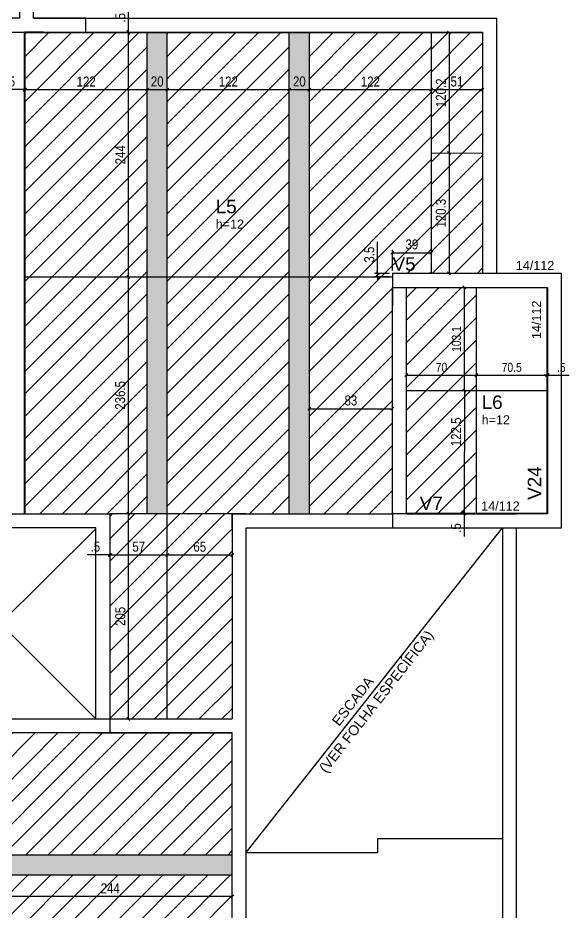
# Model space of a CAD drawing. Header units: millimetres. Extents: x 2513 to 6805, y 428 to 3176.
# Drawn here: x 4574 to 5125, y 1701 to 2594 of the extents above; entities that cross this region are included whole.
import ezdxf

# ---------------------------------------------------------------- set-up
doc = ezdxf.new("R2010")
doc.units = ezdxf.units.MM
for name, color, linetype in [('10', 252, 'Continuous'), ('9', 8, 'Continuous'), ('COTA', 241, 'Continuous'), ('ES-VIGA', 3, 'Continuous'), ('L-D', 2, 'Continuous'), ('L-N', 4, 'Continuous'), ('Painéis', 200, 'Continuous'), ('VIG-D', 2, 'Continuous'), ('VIG-N', 4, 'Continuous')]:
    doc.layers.add(name, color=color, linetype=linetype)
doc.layers.add('Hachura', color=251, linetype='Continuous', lineweight=9)
doc.layers.add('REAPROVEITAMENTO', color=251, linetype='Continuous', lineweight=9)
doc.styles.add('COTA TECNICA', font='techl___.ttf', dxfattribs={"height": 10})
doc.styles.add('COTA TECNICA-50', font='techl___.ttf', dxfattribs={"height": 9})
doc.styles.add('TQS_ARIAL', font='arial.ttf')
doc.dimstyles.new('COTA PAINEL-50', dxfattribs={"dimtxt": 9, "dimasz": 3, "dimexe": 3, "dimexo": 3, "dimgap": 3, "dimtad": 1, "dimdec": 1, "dimzin": 12, "dimdsep": 46, "dimtxsty": 'COTA TECNICA-50', "dimblk1": 'OBLIQUE', "dimblk2": 'OBLIQUE', "dimsah": 1, "dimcen": 0.9, "dimclrd": 4, "dimclre": 4, "dimclrt": 240, "dimadec": 1, "dimazin": 3, "dimtfac": 1, "dimtdec": 1, "dimtmove": 0, "dimatfit": 3, "dimfxl": 1, "dimtolj": 1, "dimtzin": 12, "dimarcsym": 0})
doc.dimstyles.new('PAINEL', dxfattribs={"dimtxt": 10, "dimasz": 3, "dimexe": 3, "dimexo": 3, "dimgap": 3, "dimtad": 1, "dimdec": 1, "dimzin": 12, "dimdsep": 46, "dimtxsty": 'COTA TECNICA', "dimblk1": 'OBLIQUE', "dimblk2": 'OBLIQUE', "dimsah": 1, "dimcen": 0.9, "dimclrd": 4, "dimclre": 4, "dimclrt": 240, "dimadec": 1, "dimazin": 3, "dimtfac": 1, "dimtdec": 1, "dimtmove": 0, "dimatfit": 3, "dimfxl": 1, "dimtolj": 1, "dimtzin": 12, "dimarcsym": 0})

# ---------------------------------------------------------------- blocks, each defined once
blk = doc.blocks.new('_Oblique')
at = {"color": 0, "linetype": 'ByBlock', "lineweight": -2}
blk.add_line((-0.5, -0.5), (0.5, 0.5), dxfattribs=at)
blk = doc.blocks.new('*D105')
at = {"layer": 'COTA', "color": 4, "lineweight": -2, "transparency": 16777216}
blk.add_line((4962.51, 2237.09), (5032.52, 2237.09), dxfattribs=at)
at = {"layer": 'Defpoints', "color": 0, "transparency": 16777216}
for p in [(4962.51, 2237.09), (5032.52, 2237.09), (5032.52, 2237.09)]:
    blk.add_point(p, dxfattribs=at)
at = {"layer": 'COTA', "color": 4, "lineweight": -2, "transparency": 16777216, "xscale": 3, "yscale": 3, "zscale": 3, "rotation": 180}
blk.add_blockref('_Oblique', (4962.51, 2237.09), dxfattribs=at)
at = {"layer": 'COTA', "color": 4, "lineweight": -2, "transparency": 16777216, "xscale": 3, "yscale": 3, "zscale": 3}
blk.add_blockref('_Oblique', (5032.52, 2237.09), dxfattribs=at)
at = {"layer": 'COTA', "color": 240, "transparency": 16777216, "insert": (4997.51, 2244.68), "char_height": 9, "attachment_point": 5, "style": 'COTA TECNICA-50'}
blk.add_mtext('\\A1;70', dxfattribs=at)
blk = doc.blocks.new('*D175')
at = {"layer": 'COTA', "color": 4, "lineweight": -2, "transparency": 16777216}
for p, q in [((5032.52, 2237.09), (5103, 2237.09)), ((5103, 2230.09), (5103, 2240.09))]:
    blk.add_line(p, q, dxfattribs=at)
at = {"layer": 'Defpoints', "color": 0, "transparency": 16777216}
for p in [(5032.52, 2237.09), (5103, 2237.09), (5103, 2227.09)]:
    blk.add_point(p, dxfattribs=at)
at = {"layer": 'COTA', "color": 4, "lineweight": -2, "transparency": 16777216, "xscale": 3, "yscale": 3, "zscale": 3, "rotation": 180}
blk.add_blockref('_Oblique', (5032.52, 2237.09), dxfattribs=at)
at = {"layer": 'COTA', "color": 4, "lineweight": -2, "transparency": 16777216, "xscale": 3, "yscale": 3, "zscale": 3}
blk.add_blockref('_Oblique', (5103, 2237.09), dxfattribs=at)
at = {"layer": 'COTA', "color": 240, "transparency": 16777216, "insert": (5067.76, 2244.69), "char_height": 9, "attachment_point": 5, "style": 'COTA TECNICA-50'}
blk.add_mtext('\\A1;70.5', dxfattribs=at)
blk = doc.blocks.new('*D106')
at = {"layer": 'COTA', "color": 4, "lineweight": -2, "transparency": 16777216}
for p, q in [((5103, 2237.09), (5100, 2237.09)), ((5103, 2237.09), (5103.5, 2237.09)), ((5103.5, 2237.09), (5125.1, 2237.09))]:
    blk.add_line(p, q, dxfattribs=at)
at = {"layer": 'Defpoints', "color": 0, "transparency": 16777216}
for p in [(5103, 2237.09), (5103.5, 2237.09), (5103.5, 2237.09)]:
    blk.add_point(p, dxfattribs=at)
at = {"layer": 'COTA', "color": 4, "lineweight": -2, "transparency": 16777216, "xscale": 3, "yscale": 3, "zscale": 3}
blk.add_blockref('_Oblique', (5103, 2237.09), dxfattribs=at)
at = {"layer": 'COTA', "color": 4, "lineweight": -2, "transparency": 16777216, "xscale": 3, "yscale": 3, "zscale": 3, "rotation": 180}
blk.add_blockref('_Oblique', (5103.5, 2237.09), dxfattribs=at)
at = {"layer": 'COTA', "color": 240, "transparency": 16777216, "insert": (5117.3, 2244.69), "char_height": 9, "attachment_point": 5, "style": 'COTA TECNICA-50'}
blk.add_mtext('\\A1;.5', dxfattribs=at)
blk = doc.blocks.new('*D107')
at = {"layer": 'COTA', "color": 4, "lineweight": -2, "transparency": 16777216}
blk.add_line((5020.22, 2324.56), (5020.22, 2221.51), dxfattribs=at)
at = {"layer": 'Defpoints', "color": 0, "transparency": 16777216}
for p in [(5020.22, 2324.56), (5020.22, 2221.51), (5020.22, 2221.51)]:
    blk.add_point(p, dxfattribs=at)
at = {"layer": 'COTA', "color": 4, "lineweight": -2, "transparency": 16777216, "xscale": 3, "yscale": 3, "zscale": 3}
for p, rotation in [((5020.22, 2324.56), 90), ((5020.22, 2221.51), 270)]:
    blk.add_blockref('_Oblique', p, dxfattribs=dict(at, rotation=rotation))
at = {"layer": 'COTA', "color": 240, "transparency": 16777216, "insert": (5012.52, 2273.04), "char_height": 9, "attachment_point": 5, "rotation": 90, "style": 'COTA TECNICA-50'}
blk.add_mtext('\\A1;103.1', dxfattribs=at)
blk = doc.blocks.new('*D179')
at = {"layer": 'COTA', "color": 4, "lineweight": -2, "transparency": 16777216}
blk.add_line((5020.42, 2221.51), (5020.22, 2099.06), dxfattribs=at)
at = {"layer": 'Defpoints', "color": 0, "transparency": 16777216}
for p in [(5020.42, 2221.51), (5020.22, 2099.06), (5020.22, 2099.06)]:
    blk.add_point(p, dxfattribs=at)
at = {"layer": 'COTA', "color": 4, "lineweight": -2, "transparency": 16777216, "xscale": 3, "yscale": 3, "zscale": 3}
for p, rotation in [((5020.42, 2221.51), 89.90396616235213), ((5020.22, 2099.06), 269.9039661623522)]:
    blk.add_blockref('_Oblique', p, dxfattribs=dict(at, rotation=rotation))
at = {"layer": 'COTA', "color": 240, "transparency": 16777216, "insert": (5012.24, 2180.33), "char_height": 10, "attachment_point": 5, "rotation": 89.90397, "style": 'COTA TECNICA'}
blk.add_mtext('\\A1;122.5', dxfattribs=at)
blk = doc.blocks.new('*D50')
at = {"layer": 'COTA', "color": 4, "lineweight": -2, "transparency": 16777216}
for p, q in [((5020.22, 2099.06), (5020.22, 2102.06)), ((5020.22, 2099.06), (5020.22, 2098.56)), ((5020.22, 2098.56), (5020.22, 2075.9))]:
    blk.add_line(p, q, dxfattribs=at)
at = {"layer": 'Defpoints', "color": 0, "transparency": 16777216}
for p in [(5020.22, 2099.06), (5020.22, 2098.56), (5020.22, 2098.56)]:
    blk.add_point(p, dxfattribs=at)
at = {"layer": 'COTA', "color": 4, "lineweight": -2, "transparency": 16777216, "xscale": 3, "yscale": 3, "zscale": 3}
for p, rotation in [((5020.22, 2099.06), 270), ((5020.22, 2098.56), 90)]:
    blk.add_blockref('_Oblique', p, dxfattribs=dict(at, rotation=rotation))
at = {"layer": 'COTA', "color": 240, "transparency": 16777216, "insert": (5012.11, 2084.23), "char_height": 10, "attachment_point": 5, "rotation": 90, "style": 'COTA TECNICA'}
blk.add_mtext('\\A1;.5', dxfattribs=at)
blk = doc.blocks.new('*D152')
at = {"layer": 'COTA', "color": 4, "lineweight": -2, "transparency": 16777216}
for p, q in [((4581, 2522.14), (4558.35, 2522.14)), ((4581.5, 2522.14), (4581, 2522.14)), ((4581.5, 2522.14), (4584.5, 2522.14))]:
    blk.add_line(p, q, dxfattribs=at)
at = {"layer": 'Defpoints', "color": 0, "transparency": 16777216}
for p in [(4581, 2522.14), (4581, 2522.14), (4581.5, 2522.14)]:
    blk.add_point(p, dxfattribs=at)
at = {"layer": 'COTA', "color": 4, "lineweight": -2, "transparency": 16777216, "xscale": 3, "yscale": 3, "zscale": 3}
blk.add_blockref('_Oblique', (4581, 2522.14), dxfattribs=at)
at = {"layer": 'COTA', "color": 4, "lineweight": -2, "transparency": 16777216, "xscale": 3, "yscale": 3, "zscale": 3, "rotation": 180}
blk.add_blockref('_Oblique', (4581.5, 2522.14), dxfattribs=at)
at = {"layer": 'COTA', "color": 240, "transparency": 16777216, "insert": (4566.68, 2530.25), "char_height": 10, "attachment_point": 5, "style": 'COTA TECNICA'}
blk.add_mtext('\\A1;.5', dxfattribs=at)
blk = doc.blocks.new('*D153')
at = {"layer": 'COTA', "color": 4, "lineweight": -2, "transparency": 16777216}
blk.add_line((4581.5, 2522.14), (4703.5, 2522.14), dxfattribs=at)
at = {"layer": 'Defpoints', "color": 0, "transparency": 16777216}
for p in [(4581.5, 2522.14), (4703.5, 2522.14), (4703.5, 2522.14)]:
    blk.add_point(p, dxfattribs=at)
at = {"layer": 'COTA', "color": 4, "lineweight": -2, "transparency": 16777216, "xscale": 3, "yscale": 3, "zscale": 3, "rotation": 180}
blk.add_blockref('_Oblique', (4581.5, 2522.14), dxfattribs=at)
at = {"layer": 'COTA', "color": 4, "lineweight": -2, "transparency": 16777216, "xscale": 3, "yscale": 3, "zscale": 3}
blk.add_blockref('_Oblique', (4703.5, 2522.14), dxfattribs=at)
at = {"layer": 'COTA', "color": 240, "transparency": 16777216, "insert": (4642.5, 2530.2), "char_height": 10, "attachment_point": 5, "style": 'COTA TECNICA'}
blk.add_mtext('\\A1;122', dxfattribs=at)
blk = doc.blocks.new('*D154')
at = {"layer": 'COTA', "color": 4, "lineweight": -2, "transparency": 16777216}
blk.add_line((4703.5, 2522.14), (4723.5, 2522.14), dxfattribs=at)
at = {"layer": 'Defpoints', "color": 0, "transparency": 16777216}
for p in [(4703.5, 2522.14), (4723.5, 2522.14), (4723.5, 2522.14)]:
    blk.add_point(p, dxfattribs=at)
at = {"layer": 'COTA', "color": 4, "lineweight": -2, "transparency": 16777216, "xscale": 3, "yscale": 3, "zscale": 3, "rotation": 180}
blk.add_blockref('_Oblique', (4703.5, 2522.14), dxfattribs=at)
at = {"layer": 'COTA', "color": 4, "lineweight": -2, "transparency": 16777216, "xscale": 3, "yscale": 3, "zscale": 3}
blk.add_blockref('_Oblique', (4723.5, 2522.14), dxfattribs=at)
at = {"layer": 'COTA', "color": 240, "transparency": 16777216, "insert": (4713.5, 2530.24), "char_height": 10, "attachment_point": 5, "style": 'COTA TECNICA'}
blk.add_mtext('\\A1;20', dxfattribs=at)
blk = doc.blocks.new('*D155')
at = {"layer": 'COTA', "color": 4, "lineweight": -2, "transparency": 16777216}
blk.add_line((4723.5, 2522.14), (4845.5, 2522.14), dxfattribs=at)
at = {"layer": 'Defpoints', "color": 0, "transparency": 16777216}
for p in [(4723.5, 2522.14), (4845.5, 2522.14), (4845.5, 2522.14)]:
    blk.add_point(p, dxfattribs=at)
at = {"layer": 'COTA', "color": 4, "lineweight": -2, "transparency": 16777216, "xscale": 3, "yscale": 3, "zscale": 3, "rotation": 180}
blk.add_blockref('_Oblique', (4723.5, 2522.14), dxfattribs=at)
at = {"layer": 'COTA', "color": 4, "lineweight": -2, "transparency": 16777216, "xscale": 3, "yscale": 3, "zscale": 3}
blk.add_blockref('_Oblique', (4845.5, 2522.14), dxfattribs=at)
at = {"layer": 'COTA', "color": 240, "transparency": 16777216, "insert": (4784.5, 2530.2), "char_height": 10, "attachment_point": 5, "style": 'COTA TECNICA'}
blk.add_mtext('\\A1;122', dxfattribs=at)
blk = doc.blocks.new('*D156')
at = {"layer": 'COTA', "color": 4, "lineweight": -2, "transparency": 16777216}
blk.add_line((4845.5, 2522.14), (4865.5, 2522.14), dxfattribs=at)
at = {"layer": 'Defpoints', "color": 0, "transparency": 16777216}
for p in [(4845.5, 2522.14), (4865.5, 2522.14), (4865.5, 2522.14)]:
    blk.add_point(p, dxfattribs=at)
at = {"layer": 'COTA', "color": 4, "lineweight": -2, "transparency": 16777216, "xscale": 3, "yscale": 3, "zscale": 3, "rotation": 180}
blk.add_blockref('_Oblique', (4845.5, 2522.14), dxfattribs=at)
at = {"layer": 'COTA', "color": 4, "lineweight": -2, "transparency": 16777216, "xscale": 3, "yscale": 3, "zscale": 3}
blk.add_blockref('_Oblique', (4865.5, 2522.14), dxfattribs=at)
at = {"layer": 'COTA', "color": 240, "transparency": 16777216, "insert": (4855.5, 2530.24), "char_height": 10, "attachment_point": 5, "style": 'COTA TECNICA'}
blk.add_mtext('\\A1;20', dxfattribs=at)
blk = doc.blocks.new('*D157')
at = {"layer": 'COTA', "color": 4, "lineweight": -2, "transparency": 16777216}
blk.add_line((4865.5, 2522.14), (4987.5, 2522.14), dxfattribs=at)
at = {"layer": 'Defpoints', "color": 0, "transparency": 16777216}
for p in [(4865.5, 2522.14), (4987.5, 2522.14), (4987.5, 2522.14)]:
    blk.add_point(p, dxfattribs=at)
at = {"layer": 'COTA', "color": 4, "lineweight": -2, "transparency": 16777216, "xscale": 3, "yscale": 3, "zscale": 3, "rotation": 180}
blk.add_blockref('_Oblique', (4865.5, 2522.14), dxfattribs=at)
at = {"layer": 'COTA', "color": 4, "lineweight": -2, "transparency": 16777216, "xscale": 3, "yscale": 3, "zscale": 3}
blk.add_blockref('_Oblique', (4987.5, 2522.14), dxfattribs=at)
at = {"layer": 'COTA', "color": 240, "transparency": 16777216, "insert": (4926.5, 2530.2), "char_height": 10, "attachment_point": 5, "style": 'COTA TECNICA'}
blk.add_mtext('\\A1;122', dxfattribs=at)
blk = doc.blocks.new('*D158')
at = {"layer": 'COTA', "color": 4, "lineweight": -2, "transparency": 16777216}
blk.add_line((4987.5, 2522.14), (5038.5, 2522.14), dxfattribs=at)
at = {"layer": 'Defpoints', "color": 0, "transparency": 16777216}
for p in [(4987.5, 2522.14), (5038.5, 2522.14), (5038.5, 2522.14)]:
    blk.add_point(p, dxfattribs=at)
at = {"layer": 'COTA', "color": 4, "lineweight": -2, "transparency": 16777216, "xscale": 3, "yscale": 3, "zscale": 3, "rotation": 180}
blk.add_blockref('_Oblique', (4987.5, 2522.14), dxfattribs=at)
at = {"layer": 'COTA', "color": 4, "lineweight": -2, "transparency": 16777216, "xscale": 3, "yscale": 3, "zscale": 3}
blk.add_blockref('_Oblique', (5038.5, 2522.14), dxfattribs=at)
at = {"layer": 'COTA', "color": 240, "transparency": 16777216, "insert": (5013, 2530.25), "char_height": 10, "attachment_point": 5, "style": 'COTA TECNICA'}
blk.add_mtext('\\A1;51', dxfattribs=at)
blk = doc.blocks.new('*D123')
at = {"layer": 'COTA', "color": 4, "lineweight": -2, "transparency": 16777216}
blk.add_line((4865.5, 2203.43), (4948.51, 2203.43), dxfattribs=at)
at = {"layer": 'Defpoints', "color": 0, "transparency": 16777216}
for p in [(4865.5, 2203.43), (4948.51, 2203.43), (4948.51, 2203.43)]:
    blk.add_point(p, dxfattribs=at)
at = {"layer": 'COTA', "color": 4, "lineweight": -2, "transparency": 16777216, "xscale": 3, "yscale": 3, "zscale": 3, "rotation": 180}
blk.add_blockref('_Oblique', (4865.5, 2203.43), dxfattribs=at)
at = {"layer": 'COTA', "color": 4, "lineweight": -2, "transparency": 16777216, "xscale": 3, "yscale": 3, "zscale": 3}
blk.add_blockref('_Oblique', (4948.51, 2203.43), dxfattribs=at)
at = {"layer": 'COTA', "color": 240, "transparency": 16777216, "insert": (4907.01, 2211.68), "char_height": 10, "attachment_point": 5, "style": 'COTA TECNICA'}
blk.add_mtext('\\A1;83', dxfattribs=at)
blk = doc.blocks.new('*D4')
at = {"layer": 'COTA', "color": 4, "lineweight": -2, "transparency": 16777216}
blk.add_line((4684.7, 1893.56), (4684.7, 2098.56), dxfattribs=at)
at = {"layer": 'Defpoints', "color": 0, "transparency": 16777216}
for p in [(4684.7, 2098.56), (4684.7, 2098.56), (4684.7, 1893.56)]:
    blk.add_point(p, dxfattribs=at)
at = {"layer": 'COTA', "color": 4, "lineweight": -2, "transparency": 16777216, "xscale": 3, "yscale": 3, "zscale": 3}
for p, rotation in [((4684.7, 2098.56), 90), ((4684.7, 1893.56), 270)]:
    blk.add_blockref('_Oblique', p, dxfattribs=dict(at, rotation=rotation))
at = {"layer": 'COTA', "color": 240, "transparency": 16777216, "insert": (4676.59, 1996.06), "char_height": 10, "attachment_point": 5, "rotation": 90, "style": 'COTA TECNICA'}
blk.add_mtext('\\A1;205', dxfattribs=at)
blk = doc.blocks.new('*D5')
at = {"layer": 'COTA', "color": 4, "lineweight": -2, "transparency": 16777216}
blk.add_line((4684.7, 2098.56), (4684.7, 2335.06), dxfattribs=at)
at = {"layer": 'Defpoints', "color": 0, "transparency": 16777216}
for p in [(4684.7, 2335.06), (4684.7, 2335.06), (4684.7, 2098.56)]:
    blk.add_point(p, dxfattribs=at)
at = {"layer": 'COTA', "color": 4, "lineweight": -2, "transparency": 16777216, "xscale": 3, "yscale": 3, "zscale": 3}
for p, rotation in [((4684.7, 2335.06), 90), ((4684.7, 2098.56), 270)]:
    blk.add_blockref('_Oblique', p, dxfattribs=dict(at, rotation=rotation))
at = {"layer": 'COTA', "color": 240, "transparency": 16777216, "insert": (4676.48, 2216.81), "char_height": 10, "attachment_point": 5, "rotation": 90, "style": 'COTA TECNICA'}
blk.add_mtext('\\A1;236.5', dxfattribs=at)
blk = doc.blocks.new('*D6')
at = {"layer": 'COTA', "color": 4, "lineweight": -2, "transparency": 16777216}
blk.add_line((4684.7, 2335.06), (4684.7, 2579.06), dxfattribs=at)
at = {"layer": 'Defpoints', "color": 0, "transparency": 16777216}
for p in [(4684.7, 2579.06), (4684.7, 2579.06), (4684.7, 2335.06)]:
    blk.add_point(p, dxfattribs=at)
at = {"layer": 'COTA', "color": 4, "lineweight": -2, "transparency": 16777216, "xscale": 3, "yscale": 3, "zscale": 3}
for p, rotation in [((4684.7, 2579.06), 90), ((4684.7, 2335.06), 270)]:
    blk.add_blockref('_Oblique', p, dxfattribs=dict(at, rotation=rotation))
at = {"layer": 'COTA', "color": 240, "transparency": 16777216, "insert": (4676.62, 2457.06), "char_height": 10, "attachment_point": 5, "rotation": 90, "style": 'COTA TECNICA'}
blk.add_mtext('\\A1;244', dxfattribs=at)
blk = doc.blocks.new('*D7')
at = {"layer": 'COTA', "color": 4, "lineweight": -2, "transparency": 16777216}
for p, q in [((4684.7, 2579.56), (4684.7, 2602.22)), ((4684.7, 2579.06), (4684.7, 2579.56)), ((4684.7, 2579.06), (4684.7, 2576.06))]:
    blk.add_line(p, q, dxfattribs=at)
at = {"layer": 'Defpoints', "color": 0, "transparency": 16777216}
for p in [(4684.7, 2579.56), (4684.7, 2579.56), (4684.7, 2579.06)]:
    blk.add_point(p, dxfattribs=at)
at = {"layer": 'COTA', "color": 4, "lineweight": -2, "transparency": 16777216, "xscale": 3, "yscale": 3, "zscale": 3}
for p, rotation in [((4684.7, 2579.56), 270), ((4684.7, 2579.06), 90)]:
    blk.add_blockref('_Oblique', p, dxfattribs=dict(at, rotation=rotation))
at = {"layer": 'COTA', "color": 240, "transparency": 16777216, "insert": (4676.59, 2593.89), "char_height": 10, "attachment_point": 5, "rotation": 90, "style": 'COTA TECNICA'}
blk.add_mtext('\\A1;.5', dxfattribs=at)
blk = doc.blocks.new('*D124')
at = {"layer": 'COTA', "color": 4, "lineweight": -2, "transparency": 16777216}
for p, q in [((4933.63, 2338.56), (4933.63, 2370.17)), ((4945.51, 2338.56), (4930.63, 2338.56)), ((4945.51, 2335.06), (4930.63, 2335.06)), ((4933.63, 2335.06), (4933.63, 2338.56)), ((4933.63, 2335.06), (4933.63, 2332.06))]:
    blk.add_line(p, q, dxfattribs=at)
at = {"layer": 'Defpoints', "color": 0, "transparency": 16777216}
for p in [(4933.63, 2338.56), (4948.51, 2338.56), (4948.51, 2335.06)]:
    blk.add_point(p, dxfattribs=at)
at = {"layer": 'COTA', "color": 4, "lineweight": -2, "transparency": 16777216, "xscale": 3, "yscale": 3, "zscale": 3}
for p, rotation in [((4933.63, 2338.56), 270), ((4933.63, 2335.06), 90)]:
    blk.add_blockref('_Oblique', p, dxfattribs=dict(at, rotation=rotation))
at = {"layer": 'COTA', "color": 240, "transparency": 16777216, "insert": (4925.41, 2357.36), "char_height": 10, "attachment_point": 5, "rotation": 90, "style": 'COTA TECNICA'}
blk.add_mtext('\\A1;3.5', dxfattribs=at)
blk = doc.blocks.new('*D125')
at = {"layer": 'COTA', "color": 4, "lineweight": -2, "transparency": 16777216}
for p, q in [((4948.51, 2341.56), (4948.51, 2362.26)), ((4948.51, 2359.26), (4987.5, 2359.26)), ((4987.5, 2341.56), (4987.5, 2362.26))]:
    blk.add_line(p, q, dxfattribs=at)
at = {"layer": 'Defpoints', "color": 0, "transparency": 16777216}
for p in [(4987.5, 2359.26), (4948.51, 2338.56), (4987.5, 2338.56)]:
    blk.add_point(p, dxfattribs=at)
at = {"layer": 'COTA', "color": 4, "lineweight": -2, "transparency": 16777216, "xscale": 3, "yscale": 3, "zscale": 3, "rotation": 180}
blk.add_blockref('_Oblique', (4948.51, 2359.26), dxfattribs=at)
at = {"layer": 'COTA', "color": 4, "lineweight": -2, "transparency": 16777216, "xscale": 3, "yscale": 3, "zscale": 3}
blk.add_blockref('_Oblique', (4987.5, 2359.26), dxfattribs=at)
at = {"layer": 'COTA', "color": 240, "transparency": 16777216, "insert": (4968.01, 2367.51), "char_height": 10, "attachment_point": 5, "style": 'COTA TECNICA'}
blk.add_mtext('\\A1;39', dxfattribs=at)
blk = doc.blocks.new('*D24')
at = {"layer": 'COTA', "color": 4, "lineweight": -2, "transparency": 16777216}
blk.add_line((4788.51, 1716.36), (4544.51, 1716.36), dxfattribs=at)
at = {"layer": 'Defpoints', "color": 0, "transparency": 16777216}
for p in [(4544.51, 1716.36), (4544.51, 1716.36), (4788.51, 1716.36)]:
    blk.add_point(p, dxfattribs=at)
at = {"layer": 'COTA', "color": 4, "lineweight": -2, "transparency": 16777216, "xscale": 3, "yscale": 3, "zscale": 3, "rotation": 180}
blk.add_blockref('_Oblique', (4544.51, 1716.36), dxfattribs=at)
at = {"layer": 'COTA', "color": 4, "lineweight": -2, "transparency": 16777216, "xscale": 3, "yscale": 3, "zscale": 3}
blk.add_blockref('_Oblique', (4788.51, 1716.36), dxfattribs=at)
at = {"layer": 'COTA', "color": 240, "transparency": 16777216, "insert": (4666.51, 1724.43), "char_height": 10, "attachment_point": 5, "style": 'COTA TECNICA'}
blk.add_mtext('\\A1;244', dxfattribs=at)
blk = doc.blocks.new('*D130')
at = {"layer": 'COTA', "color": 4, "lineweight": -2, "transparency": 16777216}
blk.add_line((4666.5, 2057.48), (4723.5, 2057.48), dxfattribs=at)
at = {"layer": 'Defpoints', "color": 0, "transparency": 16777216}
for p in [(4666.5, 2057.48), (4723.5, 2057.48), (4723.5, 2057.48)]:
    blk.add_point(p, dxfattribs=at)
at = {"layer": 'COTA', "color": 4, "lineweight": -2, "transparency": 16777216, "xscale": 3, "yscale": 3, "zscale": 3, "rotation": 180}
blk.add_blockref('_Oblique', (4666.5, 2057.48), dxfattribs=at)
at = {"layer": 'COTA', "color": 4, "lineweight": -2, "transparency": 16777216, "xscale": 3, "yscale": 3, "zscale": 3}
blk.add_blockref('_Oblique', (4723.5, 2057.48), dxfattribs=at)
at = {"layer": 'COTA', "color": 240, "transparency": 16777216, "insert": (4695, 2065.59), "char_height": 10, "attachment_point": 5, "style": 'COTA TECNICA'}
blk.add_mtext('\\A1;57', dxfattribs=at)
blk = doc.blocks.new('*D28')
at = {"layer": 'COTA', "color": 4, "lineweight": -2, "transparency": 16777216}
blk.add_line((4723.5, 2057.48), (4788.51, 2057.48), dxfattribs=at)
at = {"layer": 'Defpoints', "color": 0, "transparency": 16777216}
for p in [(4723.5, 2057.48), (4788.51, 2057.48), (4788.51, 2057.48)]:
    blk.add_point(p, dxfattribs=at)
at = {"layer": 'COTA', "color": 4, "lineweight": -2, "transparency": 16777216, "xscale": 3, "yscale": 3, "zscale": 3, "rotation": 180}
blk.add_blockref('_Oblique', (4723.5, 2057.48), dxfattribs=at)
at = {"layer": 'COTA', "color": 4, "lineweight": -2, "transparency": 16777216, "xscale": 3, "yscale": 3, "zscale": 3}
blk.add_blockref('_Oblique', (4788.51, 2057.48), dxfattribs=at)
at = {"layer": 'COTA', "color": 240, "transparency": 16777216, "insert": (4756.01, 2065.59), "char_height": 10, "attachment_point": 5, "style": 'COTA TECNICA'}
blk.add_mtext('\\A1;65', dxfattribs=at)
blk = doc.blocks.new('*D132')
at = {"layer": 'COTA', "color": 4, "lineweight": -2, "transparency": 16777216}
for p, q in [((4666, 2057.48), (4643.35, 2057.48)), ((4666.5, 2057.48), (4666, 2057.48)), ((4666.5, 2057.48), (4669.5, 2057.48))]:
    blk.add_line(p, q, dxfattribs=at)
at = {"layer": 'Defpoints', "color": 0, "transparency": 16777216}
for p in [(4666, 2057.48), (4666, 2057.48), (4666.5, 2057.48)]:
    blk.add_point(p, dxfattribs=at)
at = {"layer": 'COTA', "color": 4, "lineweight": -2, "transparency": 16777216, "xscale": 3, "yscale": 3, "zscale": 3}
blk.add_blockref('_Oblique', (4666, 2057.48), dxfattribs=at)
at = {"layer": 'COTA', "color": 4, "lineweight": -2, "transparency": 16777216, "xscale": 3, "yscale": 3, "zscale": 3, "rotation": 180}
blk.add_blockref('_Oblique', (4666.5, 2057.48), dxfattribs=at)
at = {"layer": 'COTA', "color": 240, "transparency": 16777216, "insert": (4651.68, 2065.59), "char_height": 10, "attachment_point": 5, "style": 'COTA TECNICA'}
blk.add_mtext('\\A1;.5', dxfattribs=at)
blk = doc.blocks.new('*D195')
at = {"layer": 'COTA', "color": 4, "lineweight": -2, "transparency": 16777216}
for p, q in [((5005.14, 2458.9), (5005.14, 2338.56)), ((5008.14, 2338.56), (5008.14, 2338.56))]:
    blk.add_line(p, q, dxfattribs=at)
at = {"layer": 'Defpoints', "color": 0, "transparency": 16777216}
for p in [(5005.14, 2458.9), (5005.14, 2338.56), (5005.14, 2338.56)]:
    blk.add_point(p, dxfattribs=at)
at = {"layer": 'COTA', "color": 4, "lineweight": -2, "transparency": 16777216, "xscale": 3, "yscale": 3, "zscale": 3}
for p, rotation in [((5005.14, 2458.9), 90), ((5005.14, 2338.56), 270)]:
    blk.add_blockref('_Oblique', p, dxfattribs=dict(at, rotation=rotation))
at = {"layer": 'COTA', "color": 240, "transparency": 16777216, "insert": (4996.92, 2398.73), "char_height": 10, "attachment_point": 5, "rotation": 90, "style": 'COTA TECNICA'}
blk.add_mtext('\\A1;120.3', dxfattribs=at)
blk = doc.blocks.new('*D196')
at = {"layer": 'COTA', "color": 4, "lineweight": -2, "transparency": 16777216}
blk.add_line((5005.14, 2579.06), (5005.14, 2458.9), dxfattribs=at)
at = {"layer": 'Defpoints', "color": 0, "transparency": 16777216}
for p in [(5005.14, 2579.06), (5005.14, 2458.9), (5005.14, 2458.9)]:
    blk.add_point(p, dxfattribs=at)
at = {"layer": 'COTA', "color": 4, "lineweight": -2, "transparency": 16777216, "xscale": 3, "yscale": 3, "zscale": 3}
for p, rotation in [((5005.14, 2579.06), 90), ((5005.14, 2458.9), 270)]:
    blk.add_blockref('_Oblique', p, dxfattribs=dict(at, rotation=rotation))
at = {"layer": 'COTA', "color": 240, "transparency": 16777216, "insert": (4997.04, 2518.98), "char_height": 10, "attachment_point": 5, "rotation": 90, "style": 'COTA TECNICA'}
blk.add_mtext('\\A1;120.2', dxfattribs=at)

msp = doc.modelspace()

# ---------------------------------------------------------------- hatches: boundary and pattern name
at = {"layer": 'Hachura', "linetype": 'ByBlock'}
h = msp.add_hatch(color=256, dxfattribs=at)
h.dxf.hatch_style = 1
h.paths.add_polyline_path([(4723.5, 2579.06), (4703.5, 2579.06), (4703.5, 2098.56), (4723.5, 2098.56)])
h = msp.add_hatch(color=256, dxfattribs=at)
h.dxf.hatch_style = 1
h.paths.add_polyline_path([(4865.5, 2579.06), (4845.5, 2579.06), (4845.5, 2098.56), (4865.5, 2098.56)])
h = msp.add_hatch(color=256, dxfattribs=at)
h.dxf.hatch_style = 1
h.paths.add_polyline_path([(4788.51, 1737.57), (4788.51, 1757.57), (4121.5, 1757.57), (4121.5, 1737.57)])
at = {"layer": 'REAPROVEITAMENTO', "linetype": 'ByBlock'}
h = msp.add_hatch(dxfattribs=at)
h.set_pattern_fill('ANSI31', color=256, scale=5, style=2)
h.set_pattern_definition([(45, (-1063.414, -373.112), (-11.22532, 11.22532), [])])
h.paths.add_polyline_path([(4581.5, 2579.06), (4581.5, 2098.57), (4703.5, 2098.57), (4703.5, 2579.06)])
h = msp.add_hatch(dxfattribs=at)
h.set_pattern_fill('ANSI31', color=256, scale=5, style=2)
h.set_pattern_definition([(45, (-921.414, -373.112), (-11.22532, 11.22532), [])])
h.paths.add_polyline_path([(4723.5, 2579.06), (4723.5, 2098.57), (4845.5, 2098.57), (4845.5, 2579.06)])
h = msp.add_hatch(dxfattribs=at)
h.set_pattern_fill('ANSI31', color=256, scale=5, style=2)
h.set_pattern_definition([(45, (-779.414, -373.112), (-11.22532, 11.22532), [])])
h.paths.add_polyline_path([(4948.51, 2098.57), (4948.51, 2338.57), (4987.5, 2338.57), (4987.5, 2579.06), (4865.5, 2579.06), (4865.5, 2098.57)])
h = msp.add_hatch(dxfattribs=at)
h.set_pattern_fill('ANSI31', color=256, scale=5, style=2)
h.set_pattern_definition([(45, (-728.408, -369.612), (-11.22532, 11.22532), [])])
h.paths.add_polyline_path([(4987.5, 2579.06), (4987.5, 2338.56), (5038.51, 2338.56), (5038.51, 2579.06)])
h = msp.add_hatch(dxfattribs=at)
h.set_pattern_fill('ANSI31', color=256, scale=5, style=2)
h.set_pattern_definition([(45, (-664.412, -730.662), (-11.22532, 11.22532), [])])
h.paths.add_polyline_path([(4962.32, 2099.06), (5032.52, 2099.06), (5032.52, 2324.56), (4962.63, 2324.56)])
h = msp.add_hatch(dxfattribs=at)
h.set_pattern_fill('ANSI31', color=256, scale=5, style=2)
h.set_pattern_definition([(45, (-1041.414, -850.112), (-11.22532, 11.22532), [])])
h.paths.add_polyline_path([(4666.38, 2098.56), (4666.63, 1893.56), (4788.63, 1893.57), (4788.38, 2098.57)])
h = msp.add_hatch(dxfattribs=at)
h.set_pattern_fill('ANSI31', color=256, scale=5, style=2)
h.set_pattern_definition([(45, (-1451.414, -1132.62), (-11.22532, 11.22532), [])])
h.paths.add_polyline_path([(4121.5, 1757.57), (4788.51, 1757.57), (4788.51, 1879.57), (4121.5, 1879.57)])
h.paths.add_polyline_path([(4788.51, 1737.57), (4121.5, 1737.57), (4121.5, 1403.57), (4242, 1403.57), (4242, 1588.57), (4297, 1588.57), (4297, 1653.57), (4788.51, 1653.57)])

# ---------------------------------------------------------------- linework, layer by layer
at = {"layer": '10', "color": 252, "linetype": 'Continuous'}
for p, q in [((4600.01, 2579.57), (4581, 2579.57)), ((4652, 1893.57), (4461, 2084.57)), ((4461, 1893.57), (4652, 2083.57)), ((4802.51, 1760.07), (5058.51, 2084.57)), ((4934.01, 1760.07), (4934.01, 1774.07)), ((4934.01, 1774.07), (5058.51, 1774.07)), ((4802.51, 1760.07), (4934.01, 1760.07))]:
    msp.add_line(p, q, dxfattribs=at)
at = {"layer": '9', "color": 8, "linetype": 'Continuous'}
for p, q in [((4590, 2593.57), (5052.5, 2593.57)), ((5052.5, 2593.57), (5052.5, 2338.57)), ((4581, 2098.57), (4581, 2579.57)), ((4581, 2579.57), (5038.5, 2579.57)), ((5038.5, 2579.57), (5038.5, 2338.57)), ((4962.51, 2098.57), (4962.51, 2324.57)), ((4567, 2098.57), (4581, 2098.57)), ((4788.51, 2084.57), (4788.51, 2098.57)), ((4788.51, 2098.57), (4948.51, 2098.57)), ((4962.51, 2098.57), (5072.51, 2098.57)), ((4802.51, 1528.57), (4802.51, 2084.57)), ((4802.51, 1879.57), (4802.51, 1893.57)), ((4788.51, 1588.57), (4788.51, 1879.57))]:
    msp.add_line(p, q, dxfattribs=at)
for points in [[(4256, 2579.57), (4256, 2098.57), (4666, 2098.57), (4666, 2084.57)], [(4948.51, 2098.57), (4948.51, 2324.57), (4948.51, 2306.09)], [(4652, 2098.57), (4666, 2098.57), (4666, 1893.57), (4788.51, 1893.57)], [(4802.51, 2098.57), (4788.51, 2098.57), (4788.51, 1893.57)], [(4652, 1893.57), (4652, 2084.57), (4461, 2084.57)], [(4802.51, 2084.57), (5058.51, 2084.57), (5058.51, 1528.57)], [(5072.51, 1528.57), (5072.51, 1528.57), (5072.51, 2084.57)], [(4652, 1879.57), (4666, 1879.57), (4788.51, 1879.57)]]:
    msp.add_lwpolyline(points, dxfattribs=at)
at = {"layer": 'ES-VIGA', "linetype": 'Continuous'}
for points in [[(4576, 2593.57), (4546, 2593.57), (4546, 2579.57), (4642, 2579.57), (4642, 2593.57), (4590, 2593.57), (4590, 2703.57), (4336, 2703.57), (4336, 2593.57), (4276, 2593.57), (4276, 2579.57), (4356, 2579.57), (4356, 2593.57), (4350, 2593.57), (4350, 2689.57), (4576, 2689.57), (4576, 2593.57)], [(5117.5, 2338.57), (4948.51, 2338.57), (4948.51, 2324.57), (5103.5, 2324.57), (5103.5, 2098.57), (4948.51, 2098.57), (4948.51, 2084.57), (5117.5, 2084.57), (5117.5, 2338.57)], [(4426, 2098.57), (4487, 2098.57), (4487, 2084.57), (4461, 2084.57), (4461, 1893.57), (4666, 1893.57), (4666, 1879.57), (4242, 1879.57), (4242, 1893.57), (4447, 1893.57), (4447, 2084.57), (4426, 2084.57), (4426, 2098.57)]]:
    msp.add_lwpolyline(points, dxfattribs=at)
at = {"layer": 'Painéis'}
for p, q in [((4581.5, 2098.56), (4581.5, 2579.06)), ((4581.5, 2579.06), (5038.5, 2579.06)), ((4703.5, 2098.56), (4703.5, 2579.06)), ((4723.5, 1893.56), (4723.5, 2579.06)), ((4845.5, 2098.56), (4845.5, 2579.06)), ((4865.5, 2098.56), (4865.5, 2579.06)), ((4987.5, 2338.56), (4987.5, 2579.06)), ((4987.5, 2458.81), (5038.5, 2459.06)), ((4581.5, 2335.06), (4948.51, 2335.06)), ((5032.52, 2099.06), (5032.52, 2324.56)), ((5103, 2099.06), (5103, 2324.56)), ((4962.51, 2221.51), (5103, 2221.51)), ((4962.51, 2099.06), (5103, 2099.06)), ((4788.51, 2098.56), (4666, 2098.56)), ((4666.5, 1893.56), (4666.5, 2098.56)), ((5032.52, 2098.56), (5032.52, 2098.56)), ((4788.51, 1879.57), (4121.5, 1879.57)), ((4788.51, 1757.57), (4121.5, 1757.57)), ((4788.51, 1737.57), (4121.5, 1737.57))]:
    msp.add_line(p, q, dxfattribs=at)

# ---------------------------------------------------------------- texts
at = {"layer": '10', "color": 252, "linetype": 'Continuous', "style": 'TQS_ARIAL'}
for s, p in [('(VER FOLHA ESPECÍFICA)', (4882.29, 1838.9)), ('ESCADA', (4895.19, 1885.68))]:
    msp.add_text(s, height=10, rotation=52, dxfattribs=at).set_placement(p)
at = {"layer": 'L-D', "linetype": 'Continuous', "style": 'TQS_ARIAL'}
for p in [(4771.92, 2383.36), (5037.67, 2187.92)]:
    msp.add_text('h=12', height=9, dxfattribs=at).set_placement(p)
at = {"layer": 'L-N', "linetype": 'Continuous', "style": 'TQS_ARIAL'}
for s, p in [('L5', (4771.92, 2398.66)), ('L6', (5037.67, 2203.22))]:
    msp.add_text(s, height=13.5, dxfattribs=at).set_placement(p)
at = {"layer": 'VIG-D', "linetype": 'Continuous', "style": 'TQS_ARIAL'}
for p in [(5071.85, 2342.04), (5037.22, 2101.79)]:
    msp.add_text('14/112', height=9, dxfattribs=at).set_placement(p)
msp.add_text('14/112', height=9, rotation=90, dxfattribs=at).set_placement((5096.94, 2273.03))
at = {"layer": 'VIG-N', "linetype": 'Continuous', "style": 'TQS_ARIAL'}
for s, p in [('V5', (4948.66, 2341.26)), ('V7', (4975.88, 2102.18))]:
    msp.add_text(s, height=13.5, dxfattribs=at).set_placement(p)
msp.add_text('V24', height=13.5, rotation=90, dxfattribs=at).set_placement((5097.28, 2112.41))

# ---------------------------------------------------------------- dimensions: what is measured, and where the dimension line sits
at = {"layer": 'COTA'}
for base, p1, p2, dimstyle, picture, middle in [((4684.7, 2579.56), (4684.7, 2579.06), (4684.7, 2579.56), 'PAINEL', '*D7', (4676.59, 2593.89)), ((4684.7, 2579.06), (4684.7, 2335.06), (4684.7, 2579.06), 'PAINEL', '*D6', (4676.62, 2457.06)), ((4933.63, 2338.56), (4948.51, 2335.06), (4948.51, 2338.56), 'PAINEL', '*D124', (4925.41, 2357.36)), ((4684.7, 2335.06), (4684.7, 2098.56), (4684.7, 2335.06), 'PAINEL', '*D5', (4676.48, 2216.81)), ((5020.21606, 2221.5111), (5020.21606, 2324.56112), (5020.21606, 2221.5111), 'COTA PAINEL-50', '*D107', (5012.51869, 2273.03611)), ((4684.7, 2098.56), (4684.7, 1893.56), (4684.7, 2098.56), 'PAINEL', '*D4', (4676.59, 1996.06))]:
    dim = msp.add_linear_dim(base=base, p1=p1, p2=p2, angle=90, dimstyle=dimstyle, dxfattribs=at)
    dim.commit()
    dim.dimension.update_dxf_attribs({"geometry": picture, "text_midpoint": middle})
for base, p1, p2, picture, middle in [((5005.14, 2458.9), (5005.14, 2579.06), (5005.14, 2458.9), '*D196', (4997.04, 2518.98)), ((5005.14, 2338.56), (5005.14, 2458.9), (5005.14, 2338.56), '*D195', (4996.92, 2398.73))]:
    dim = msp.add_linear_dim(base=base, p1=p1, p2=p2, angle=90, dimstyle='PAINEL', override={"dimtmove": 1}, dxfattribs=at)
    dim.commit()
    dim.dimension.update_dxf_attribs({"geometry": picture, "text_midpoint": middle})
for base, p1, p2, dimstyle, picture, middle in [((4581, 2522.14), (4581.5, 2522.14), (4581, 2522.14), 'PAINEL', '*D152', (4566.68, 2530.25)), ((4703.5, 2522.14), (4581.5, 2522.14), (4703.5, 2522.14), 'PAINEL', '*D153', (4642.5, 2530.2)), ((4987.5, 2359.26), (4948.51, 2338.56), (4987.5, 2338.56), 'PAINEL', '*D125', (4968.01, 2367.51)), ((5032.52, 2237.09), (4962.51, 2237.09), (5032.52, 2237.09), 'COTA PAINEL-50', '*D105', (4997.51, 2244.68)), ((5103, 2237.09), (5032.52, 2237.09), (5103, 2227.09), 'COTA PAINEL-50', '*D175', (5067.76, 2244.69)), ((5103.5, 2237.09), (5103, 2237.09), (5103.5, 2237.09), 'COTA PAINEL-50', '*D106', (5117.3, 2244.69)), ((4948.51, 2203.43), (4865.5, 2203.43), (4948.51, 2203.43), 'PAINEL', '*D123', (4907.01, 2211.68)), ((4666, 2057.48), (4666.5, 2057.48), (4666, 2057.48), 'PAINEL', '*D132', (4651.68, 2065.59)), ((4723.5, 2057.48), (4666.5, 2057.48), (4723.5, 2057.48), 'PAINEL', '*D130', (4695, 2065.59)), ((4788.51, 2057.48), (4723.5, 2057.48), (4788.51, 2057.48), 'PAINEL', '*D28', (4756.01, 2065.59)), ((4544.51, 1716.36), (4788.51, 1716.36), (4544.51, 1716.36), 'PAINEL', '*D24', (4666.51, 1724.43))]:
    dim = msp.add_linear_dim(base=base, p1=p1, p2=p2, dimstyle=dimstyle, dxfattribs=at)
    dim.commit()
    dim.dimension.update_dxf_attribs({"geometry": picture, "text_midpoint": middle})
for base, p1, p2, picture, middle in [((4723.5, 2522.14), (4703.5, 2522.14), (4723.5, 2522.14), '*D154', (4713.5, 2522.14)), ((4865.5, 2522.14), (4845.5, 2522.14), (4865.5, 2522.14), '*D156', (4855.5, 2522.14))]:
    dim = msp.add_linear_dim(base=base, p1=p1, p2=p2, dimstyle='PAINEL', override={"dimtmove": 1}, dxfattribs=at)
    dim.commit()
    dim.dimension.update_dxf_attribs({"geometry": picture, "text_midpoint": middle, "dimtype": 160})
for base, p1, p2, picture, middle in [((4845.5, 2522.14), (4723.5, 2522.14), (4845.5, 2522.14), '*D155', (4784.5, 2530.2)), ((4987.5, 2522.14), (4865.5, 2522.14), (4987.5, 2522.14), '*D157', (4926.5, 2530.2)), ((5038.5, 2522.14), (4987.5, 2522.14), (5038.5, 2522.14), '*D158', (5013, 2530.25))]:
    dim = msp.add_linear_dim(base=base, p1=p1, p2=p2, dimstyle='PAINEL', override={"dimtmove": 1}, dxfattribs=at)
    dim.commit()
    dim.dimension.update_dxf_attribs({"geometry": picture, "text_midpoint": middle})
dim = msp.add_linear_dim(base=(5020.22, 2099.06), p1=(5020.42, 2221.51), p2=(5020.22, 2099.06), angle=269.90397, dimstyle='PAINEL', dxfattribs=at)
dim.commit()
dim.dimension.update_dxf_attribs({"geometry": '*D179', "text_midpoint": (5020.35, 2180.32), "dimtype": 161})
dim = msp.add_aligned_dim(p1=(5020.22, 2099.06), p2=(5020.22, 2098.56), distance=0, dimstyle='PAINEL', dxfattribs=at)
dim.commit()
dim.dimension.update_dxf_attribs({"geometry": '*D50', "text_midpoint": (5012.11, 2084.23)})

doc.saveas('drawing.dxf')
